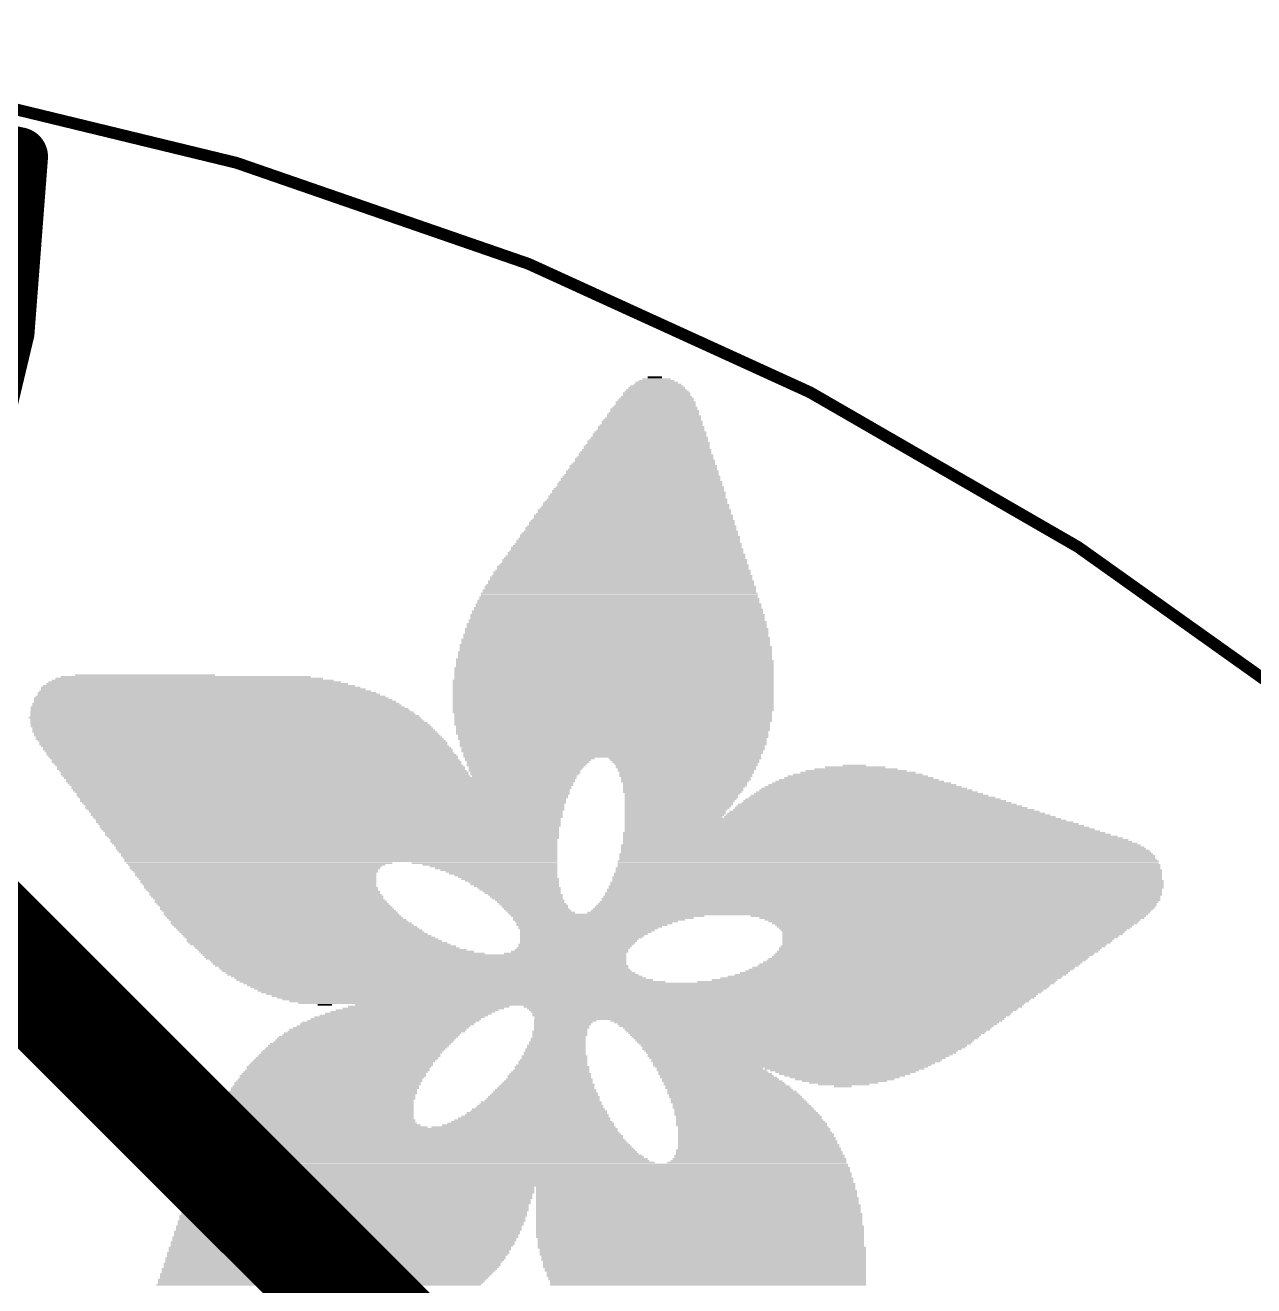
# Model space of a CAD drawing. Extents: x -7 to 7, y -7.1 to 7.
# Drawn here: x 1.515 to 4.154, y 4.288 to 6.998 of the extents above; entities that cross this region are included whole.
import ezdxf

# ---------------------------------------------------------------- set-up
doc = ezdxf.new("R2010")
doc.units = 0
for name, color, linetype in [('1', 12, 'CONTINUOUS'), ('16', 132, 'CONTINUOUS'), ('20', 53, 'CONTINUOUS'), ('21', 40, 'CONTINUOUS'), ('29', 253, 'CONTINUOUS')]:
    doc.layers.add(name, color=color, linetype=linetype)

# ---------------------------------------------------------------- blocks, each defined once
blk = doc.blocks.new('RECT')
blk.add_solid([(-0.5, -0.5), (0.5, -0.5), (-0.5, 0.5), (0.5, 0.5)])

msp = doc.modelspace()

# ---------------------------------------------------------------- linework, layer by layer
at = {"layer": '1'}
for points, const_width in [([(1.5, 6.715), (0.9066, 6.8411)], 0.127), ([(1.4712, 6.3392), (1.5, 6.715)], 0.127), ([(-1.4915, 6.604), (1.4915, 6.604)], 0.127), ([(-1.4818, 6.477), (1.4818, 6.477)], 0.127), ([(-1.472, 6.35), (1.472, 6.35)], 0.127), ([(1.384, 5.9725), (1.4712, 6.3392)], 0.127), ([(0.762, 5.715), (3.175, 3.302)], 0.254)]:
    msp.add_lwpolyline(points, dxfattribs=dict(at, const_width=const_width))
at = {"layer": '1', "const_width": 0.0635}
for points in [[(1.5317, 6.7126, 1), (1.4683, 6.7174)], [(1.4934, 6.6839, 1), (1.5066, 6.7461)], [(1.4915, 6.5723, 1), (1.4915, 6.6357)], [(1.4818, 6.4453, 1), (1.4818, 6.5088)], [(1.5021, 6.3318, 1), (1.4403, 6.3465)], [(1.472, 6.3183, 1), (1.472, 6.3818)], [(1.4396, 6.3416, 1), (1.5029, 6.3367)]]:
    msp.add_lwpolyline(points, format="xyb", dxfattribs=at)
at = {"layer": '16', "const_width": 0.127}
for points in [[(1.5, 6.715), (0.9066, 6.8411)], [(1.4712, 6.3392), (1.5, 6.715)], [(-1.4915, 6.604), (1.4915, 6.604)], [(-1.4818, 6.477), (1.4818, 6.477)], [(-1.472, 6.35), (1.472, 6.35)], [(1.384, 5.9725), (1.4712, 6.3392)]]:
    msp.add_lwpolyline(points, dxfattribs=at)
at = {"layer": '16', "const_width": 0.0635}
for points in [[(1.5317, 6.7126, 1), (1.4683, 6.7174)], [(1.4934, 6.6839, 1), (1.5066, 6.7461)], [(1.4915, 6.5723, 1), (1.4915, 6.6357)], [(1.4818, 6.4453, 1), (1.4818, 6.5088)], [(1.5021, 6.3318, 1), (1.4403, 6.3465)], [(1.472, 6.3183, 1), (1.472, 6.3818)], [(1.4396, 6.3416, 1), (1.5029, 6.3367)]]:
    msp.add_lwpolyline(points, format="xyb", dxfattribs=at)
at = {"layer": '20', "const_width": 0.0254}
msp.add_lwpolyline([(0, -6.985, 1), (0, 6.985, 1), (0, -6.985)], format="xyb", dxfattribs=at)
at = {"layer": '29', "const_width": 0.127}
for points in [[(1.5, 6.715), (0.9066, 6.8411)], [(1.4712, 6.3392), (1.5, 6.715)], [(-1.4915, 6.604), (1.4915, 6.604)], [(-1.4818, 6.477), (1.4818, 6.477)], [(-1.472, 6.35), (1.472, 6.35)], [(1.384, 5.9725), (1.4712, 6.3392)]]:
    msp.add_lwpolyline(points, dxfattribs=at)
at = {"layer": '29', "const_width": 0.0635}
for points in [[(1.5317, 6.7126, 1), (1.4683, 6.7174)], [(1.4934, 6.6839, 1), (1.5066, 6.7461)], [(1.4915, 6.5723, 1), (1.4915, 6.6357)], [(1.4818, 6.4453, 1), (1.4818, 6.5088)], [(1.5021, 6.3318, 1), (1.4403, 6.3465)], [(1.472, 6.3183, 1), (1.472, 6.3818)], [(1.4396, 6.3416, 1), (1.5029, 6.3367)]]:
    msp.add_lwpolyline(points, format="xyb", dxfattribs=at)

# ---------------------------------------------------------------- block references
at = {"layer": '21'}
for p, xscale, yscale in [((2.8708, 6.2332), 0.0762, 0.0038), ((2.8709, 6.237), 0.0609, 0.0038), ((2.8671, 6.2408), 0.0305, 0.0038), ((2.8708, 6.2065), 0.1448, 0.0038), ((2.8709, 6.2103), 0.1371, 0.0038), ((2.8709, 6.2141), 0.1295, 0.0038), ((2.8709, 6.2179), 0.1219, 0.0038), ((2.8709, 6.2217), 0.1143, 0.0038), ((2.8728, 6.2255), 0.1029, 0.0038), ((2.8709, 6.2294), 0.0915, 0.0039), ((2.8671, 6.176), 0.1829, 0.0038), ((2.8671, 6.1798), 0.1753, 0.0038), ((2.869, 6.1874), 0.1715, 0.0038), ((2.869, 6.1836), 0.1715, 0.0038), ((2.8689, 6.1913), 0.1638, 0.0039), ((2.8708, 6.1951), 0.16, 0.0038), ((2.8708, 6.1989), 0.1524, 0.0038), ((2.8708, 6.2027), 0.1448, 0.0038), ((2.8613, 6.1493), 0.2096, 0.0038), ((2.8632, 6.1532), 0.2058, 0.0039), ((2.8633, 6.1608), 0.1981, 0.0038), ((2.8652, 6.157), 0.2019, 0.0038), ((2.8652, 6.1646), 0.1943, 0.0038), ((2.8652, 6.1722), 0.1867, 0.0038), ((2.8671, 6.1684), 0.1905, 0.0038), ((2.8575, 6.1227), 0.24, 0.0038), ((2.8575, 6.1265), 0.2324, 0.0038), ((2.8594, 6.1341), 0.2286, 0.0038), ((2.8594, 6.1303), 0.2286, 0.0038), ((2.8594, 6.1379), 0.221, 0.0038), ((2.8613, 6.1455), 0.2172, 0.0038), ((2.8613, 6.1417), 0.2172, 0.0038), ((2.8518, 6.096), 0.2667, 0.0038), ((2.8518, 6.1036), 0.2591, 0.0038), ((2.8537, 6.0998), 0.2629, 0.0038), ((2.8537, 6.1074), 0.2552, 0.0038), ((2.8556, 6.1112), 0.2514, 0.0038), ((2.8556, 6.1189), 0.2438, 0.0038), ((2.8556, 6.1151), 0.2438, 0.0039), ((2.8461, 6.0693), 0.2934, 0.0038), ((2.846, 6.077), 0.2857, 0.0039), ((2.848, 6.0731), 0.2896, 0.0038), ((2.8479, 6.0808), 0.2819, 0.0038), ((2.8498, 6.0846), 0.2781, 0.0038), ((2.8498, 6.0922), 0.2705, 0.0038), ((2.8498, 6.0884), 0.2705, 0.0038), ((2.8403, 6.0427), 0.3201, 0.0038), ((2.8422, 6.0503), 0.3163, 0.0038), ((2.8422, 6.0465), 0.3163, 0.0038), ((2.8423, 6.0541), 0.3086, 0.0038), ((2.8442, 6.0579), 0.3048, 0.0038), ((2.8442, 6.0655), 0.2972, 0.0038), ((2.8461, 6.0617), 0.301, 0.0038), ((2.8366, 6.016), 0.3505, 0.0038), ((2.8366, 6.0236), 0.3429, 0.0038), ((2.8366, 6.0198), 0.3429, 0.0038), ((2.8384, 6.0274), 0.3391, 0.0038), ((2.8384, 6.0312), 0.3315, 0.0038), ((2.8403, 6.0389), 0.3277, 0.0039), ((2.8403, 6.035), 0.3277, 0.0038), ((2.8308, 5.9893), 0.3772, 0.0038), ((2.8308, 5.9969), 0.3696, 0.0038), ((2.8327, 5.9931), 0.3734, 0.0038), ((2.8328, 6.0008), 0.3657, 0.0039), ((2.8347, 6.0046), 0.3619, 0.0038), ((2.8347, 6.0122), 0.3543, 0.0038), ((2.8347, 6.0084), 0.3543, 0.0038), ((2.8251, 5.9627), 0.4038, 0.0039), ((2.8251, 5.9703), 0.3962, 0.0038), ((2.827, 5.9665), 0.4, 0.0038), ((2.827, 5.9741), 0.3924, 0.0038), ((2.8289, 5.9779), 0.3886, 0.0038), ((2.8289, 5.9855), 0.381, 0.0038), ((2.8289, 5.9817), 0.381, 0.0038), ((2.8194, 5.9322), 0.4382, 0.0038), ((2.8194, 5.936), 0.4306, 0.0038), ((2.8213, 5.9436), 0.4268, 0.0038), ((2.8213, 5.9398), 0.4268, 0.0038), ((2.8214, 5.9474), 0.4191, 0.0038), ((2.8233, 5.955), 0.4153, 0.0038), ((2.8233, 5.9512), 0.4153, 0.0038), ((2.8232, 5.9588), 0.4076, 0.0038), ((2.8137, 5.9055), 0.4648, 0.0038), ((2.8156, 5.9093), 0.461, 0.0038), ((2.8156, 5.9169), 0.4534, 0.0038), ((2.8156, 5.9131), 0.4534, 0.0038), ((2.8175, 5.9207), 0.4496, 0.0038), ((2.8175, 5.9284), 0.442, 0.0038), ((2.8175, 5.9245), 0.442, 0.0039), ((2.8079, 5.8788), 0.4915, 0.0038), ((2.8098, 5.8826), 0.4877, 0.0038), ((2.8098, 5.8903), 0.4801, 0.0038), ((2.8098, 5.8864), 0.4801, 0.0039), ((2.8118, 5.8941), 0.4762, 0.0038), ((2.8118, 5.9017), 0.4686, 0.0038), ((2.8137, 5.8979), 0.4724, 0.0038), ((2.8023, 5.8522), 0.5181, 0.0038), ((2.8041, 5.856), 0.5143, 0.0038), ((2.8041, 5.8636), 0.5067, 0.0038), ((2.806, 5.8598), 0.5105, 0.0038), ((2.806, 5.8674), 0.5029, 0.0038), ((2.806, 5.875), 0.4953, 0.0038), ((2.8079, 5.8712), 0.4991, 0.0038), ((2.7985, 5.8255), 0.5487, 0.0038), ((2.7985, 5.8331), 0.5411, 0.0038), ((2.7985, 5.8293), 0.5411, 0.0038), ((2.8004, 5.8369), 0.5373, 0.0038), ((2.8004, 5.8407), 0.5295, 0.0038), ((2.8023, 5.8483), 0.5257, 0.0039), ((2.8023, 5.8445), 0.5257, 0.0038), ((2.7947, 5.8026), 0.5715, 0.0038), ((2.7947, 5.7988), 0.5715, 0.0038), ((2.7947, 5.8102), 0.5639, 0.0039), ((2.7947, 5.8064), 0.5639, 0.0038), ((2.7966, 5.8141), 0.5601, 0.0038), ((2.7966, 5.8217), 0.5525, 0.0038), ((2.7966, 5.8179), 0.5525, 0.0038), ((2.7908, 5.776), 0.5944, 0.0038), ((2.7908, 5.7721), 0.5944, 0.0039), ((2.7909, 5.7836), 0.5867, 0.0038), ((2.7909, 5.7798), 0.5867, 0.0038), ((2.7928, 5.7912), 0.5829, 0.0038), ((2.7928, 5.7874), 0.5829, 0.0038), ((2.7928, 5.795), 0.5753, 0.0038), ((2.787, 5.7455), 0.6172, 0.0038), ((2.7889, 5.7531), 0.6134, 0.0038), ((2.7889, 5.7493), 0.6134, 0.0038), ((2.7889, 5.7607), 0.6058, 0.0038), ((2.7889, 5.7569), 0.6058, 0.0038), ((2.7889, 5.7683), 0.5982, 0.0038), ((2.7908, 5.7645), 0.602, 0.0038), ((2.7851, 5.7188), 0.6362, 0.0038), ((2.787, 5.7302), 0.6324, 0.0038), ((2.787, 5.7264), 0.6324, 0.0038), ((2.787, 5.7226), 0.6324, 0.0038), ((2.787, 5.7379), 0.6248, 0.0038), ((2.787, 5.734), 0.6248, 0.0039), ((2.7889, 5.7417), 0.621, 0.0038), ((2.7832, 5.6883), 0.6554, 0.0038), ((2.7852, 5.6998), 0.6515, 0.0038), ((2.7852, 5.6959), 0.6515, 0.0039), ((2.7852, 5.6921), 0.6515, 0.0038), ((2.7852, 5.7112), 0.6439, 0.0038), ((2.7852, 5.7074), 0.6439, 0.0038), ((2.7852, 5.7036), 0.6439, 0.0038), ((2.7871, 5.715), 0.6401, 0.0038), ((2.7813, 5.6655), 0.6668, 0.0038), ((2.7832, 5.6617), 0.6706, 0.0038), ((2.7832, 5.6769), 0.663, 0.0038), ((2.7832, 5.6731), 0.663, 0.0038), ((2.7832, 5.6693), 0.663, 0.0038), ((2.7832, 5.6845), 0.6554, 0.0038), ((2.7851, 5.6807), 0.6592, 0.0038), ((2.7794, 5.635), 0.6782, 0.0038), ((2.7813, 5.6502), 0.6744, 0.0038), ((2.7813, 5.6464), 0.6744, 0.0038), ((2.7813, 5.6426), 0.6744, 0.0038), ((2.7813, 5.6388), 0.6744, 0.0038), ((2.7832, 5.6579), 0.6706, 0.0039), ((2.7832, 5.654), 0.6706, 0.0038), ((2.7794, 5.6159), 0.6858, 0.0038), ((2.7794, 5.6121), 0.6858, 0.0038), ((2.7794, 5.6083), 0.6858, 0.0038), ((2.7813, 5.6312), 0.682, 0.0038), ((2.7813, 5.6274), 0.682, 0.0038), ((2.7813, 5.6236), 0.682, 0.0038), ((2.7813, 5.6198), 0.682, 0.0039), ((1.8841, 5.5817), 0.6477, 0.0039), ((1.8784, 5.5855), 0.6287, 0.0038), ((1.8745, 5.5893), 0.6058, 0.0038), ((1.8669, 5.5931), 0.5754, 0.0038), ((1.8593, 5.5969), 0.5372, 0.0038), ((1.7717, 5.6007), 0.3009, 0.0038), ((2.7775, 5.5893), 0.6896, 0.0038), ((2.7775, 5.5855), 0.6896, 0.0038), ((2.7775, 5.5817), 0.6896, 0.0039), ((2.7794, 5.6045), 0.6858, 0.0038), ((2.7794, 5.6007), 0.6858, 0.0038), ((2.7794, 5.5969), 0.6858, 0.0038), ((2.7794, 5.5931), 0.6858, 0.0038), ((1.9126, 5.555), 0.7506, 0.0038), ((1.905, 5.5626), 0.7278, 0.0038), ((1.9088, 5.5588), 0.7354, 0.0038), ((1.9012, 5.5664), 0.7124, 0.0038), ((1.8917, 5.574), 0.6858, 0.0038), ((1.8974, 5.5702), 0.6972, 0.0038), ((1.8879, 5.5778), 0.6705, 0.0038), ((2.7775, 5.5778), 0.6896, 0.0038), ((2.7775, 5.574), 0.6896, 0.0038), ((2.7775, 5.5702), 0.6896, 0.0038), ((2.7775, 5.5664), 0.6896, 0.0038), ((2.7775, 5.5626), 0.6896, 0.0038), ((2.7775, 5.5588), 0.6896, 0.0038), ((2.7775, 5.555), 0.6896, 0.0038), ((1.9279, 5.5321), 0.8039, 0.0038), ((1.9317, 5.5283), 0.8115, 0.0038), ((1.9241, 5.5397), 0.7887, 0.0038), ((1.926, 5.5359), 0.7925, 0.0038), ((1.9145, 5.5512), 0.762, 0.0038), ((1.9183, 5.5474), 0.7696, 0.0038), ((1.9222, 5.5436), 0.7773, 0.0039), ((2.7775, 5.5512), 0.6896, 0.0038), ((2.7775, 5.5474), 0.6896, 0.0038), ((2.7775, 5.5436), 0.6896, 0.0039), ((2.7775, 5.5397), 0.6896, 0.0038), ((2.7775, 5.5359), 0.6896, 0.0038), ((2.7775, 5.5321), 0.6896, 0.0038), ((2.7775, 5.5283), 0.6896, 0.0038), ((1.9431, 5.5093), 0.842, 0.0038), ((1.9336, 5.5245), 0.8153, 0.0038), ((1.9374, 5.5207), 0.823, 0.0038), ((1.9393, 5.5169), 0.8268, 0.0038), ((1.9431, 5.5131), 0.8344, 0.0038), ((1.9469, 5.5055), 0.842, 0.0039), ((1.9488, 5.5016), 0.8458, 0.0038), ((2.7775, 5.5245), 0.6896, 0.0038), ((2.7756, 5.5207), 0.6858, 0.0038), ((2.7775, 5.5169), 0.682, 0.0038), ((2.7775, 5.5131), 0.682, 0.0038), ((2.7775, 5.5093), 0.682, 0.0038), ((2.7775, 5.5055), 0.682, 0.0039), ((2.7775, 5.5016), 0.682, 0.0038), ((1.9526, 5.4978), 0.8534, 0.0038), ((1.9546, 5.494), 0.8573, 0.0038), ((1.9565, 5.4902), 0.8611, 0.0038), ((1.9603, 5.4864), 0.8611, 0.0038), ((1.9622, 5.4826), 0.8649, 0.0038), ((1.9641, 5.4788), 0.8687, 0.0038), ((1.9679, 5.475), 0.8687, 0.0038), ((2.7756, 5.4978), 0.6782, 0.0038), ((2.7756, 5.494), 0.6782, 0.0038), ((2.7775, 5.4902), 0.6744, 0.0038), ((2.7775, 5.4864), 0.6744, 0.0038), ((2.7775, 5.4826), 0.6744, 0.0038), ((2.7756, 5.4788), 0.6706, 0.0038), ((2.7756, 5.475), 0.6706, 0.0038), ((1.9698, 5.4712), 0.8725, 0.0038), ((1.9736, 5.4674), 0.8725, 0.0039), ((1.9755, 5.4635), 0.8763, 0.0038), ((1.9793, 5.4597), 0.8763, 0.0038), ((1.9832, 5.4559), 0.8763, 0.0038), ((1.9832, 5.4521), 0.8763, 0.0038), ((1.9869, 5.4483), 0.8763, 0.0038), ((1.9908, 5.4445), 0.8763, 0.0038), ((2.7775, 5.4712), 0.6668, 0.0038), ((2.7775, 5.4674), 0.6668, 0.0039), ((2.7756, 5.4635), 0.663, 0.0038), ((2.7755, 5.4483), 0.6553, 0.0038), ((2.7775, 5.4597), 0.6592, 0.0038), ((2.7775, 5.4559), 0.6592, 0.0038), ((2.7775, 5.4521), 0.6592, 0.0038), ((2.7774, 5.4445), 0.6515, 0.0038), ((1.9927, 5.4407), 0.8801, 0.0038), ((1.9946, 5.4369), 0.8763, 0.0038), ((1.9984, 5.4331), 0.8763, 0.0038), ((2.0003, 5.4293), 0.8801, 0.0039), ((2.004, 5.4254), 0.8801, 0.0038), ((2.0059, 5.4216), 0.8763, 0.0038), ((2.0097, 5.4178), 0.8763, 0.0038), ((2.7774, 5.4407), 0.6515, 0.0038), ((2.7755, 5.4369), 0.6477, 0.0038), ((2.7774, 5.4331), 0.6439, 0.0038), ((2.7755, 5.4293), 0.6401, 0.0039), ((2.7755, 5.4254), 0.6401, 0.0038), ((2.5985, 5.4216), 0.2781, 0.0038), ((2.5947, 5.4178), 0.2705, 0.0038), ((2.9318, 5.4216), 0.3276, 0.0038), ((2.9318, 5.4178), 0.32, 0.0038), ((2.0116, 5.414), 0.8801, 0.0038), ((2.0135, 5.4102), 0.8763, 0.0038), ((2.0173, 5.4064), 0.8763, 0.0038), ((2.0213, 5.4026), 0.8763, 0.0038), ((2.0213, 5.3988), 0.8763, 0.0038), ((2.0251, 5.395), 0.8763, 0.0038), ((2.0289, 5.3912), 0.8763, 0.0039), ((2.5947, 5.414), 0.2629, 0.0038), ((2.5927, 5.4102), 0.259, 0.0038), ((2.5908, 5.4064), 0.2552, 0.0038), ((2.5908, 5.4026), 0.2476, 0.0038), ((2.5889, 5.3988), 0.2438, 0.0038), ((2.587, 5.395), 0.24, 0.0038), ((2.5889, 5.3912), 0.2362, 0.0039), ((2.9337, 5.414), 0.3162, 0.0038), ((2.9337, 5.4102), 0.3086, 0.0038), ((2.9356, 5.4064), 0.3048, 0.0038), ((2.9337, 5.4026), 0.301, 0.0038), ((2.9356, 5.3988), 0.2972, 0.0038), ((2.9337, 5.395), 0.2934, 0.0038), ((2.9356, 5.3912), 0.2896, 0.0039), ((3.3033, 5.3912), 0.2477, 0.0039), ((3.2995, 5.395), 0.2171, 0.0038), ((3.2995, 5.3988), 0.1791, 0.0038), ((3.2976, 5.4026), 0.1295, 0.0038), ((3.2957, 5.4064), 0.0495, 0.0038), ((2.0289, 5.3873), 0.8763, 0.0038), ((2.0327, 5.3835), 0.8763, 0.0038), ((2.1488, 5.3797), 1.1011, 0.0038), ((2.1488, 5.3759), 1.0935, 0.0038), ((2.1488, 5.3721), 1.0935, 0.0038), ((2.1488, 5.3683), 1.0859, 0.0038), ((2.1507, 5.3645), 1.0821, 0.0038), ((2.587, 5.3873), 0.2324, 0.0038), ((2.587, 5.3835), 0.2248, 0.0038), ((2.9337, 5.3873), 0.2858, 0.0038), ((2.9337, 5.3835), 0.2858, 0.0038), ((2.9337, 5.3797), 0.2782, 0.0038), ((2.9337, 5.3759), 0.2782, 0.0038), ((2.9318, 5.3721), 0.2744, 0.0038), ((2.9318, 5.3683), 0.2667, 0.0038), ((2.9318, 5.3645), 0.2667, 0.0038), ((3.3128, 5.3645), 0.4038, 0.0038), ((3.3109, 5.3683), 0.3848, 0.0038), ((3.3071, 5.3721), 0.362, 0.0038), ((3.3052, 5.3759), 0.3429, 0.0038), ((3.3052, 5.3797), 0.32, 0.0038), ((3.3033, 5.3835), 0.301, 0.0038), ((3.3033, 5.3873), 0.2781, 0.0038), ((2.1507, 5.3607), 1.0745, 0.0038), ((2.1507, 5.3569), 1.0745, 0.0038), ((2.1507, 5.3531), 1.0668, 0.0039), ((2.1526, 5.3492), 1.0629, 0.0038), ((2.1545, 5.3454), 1.0591, 0.0038), ((2.1526, 5.3416), 1.0553, 0.0038), ((2.1545, 5.3378), 1.0515, 0.0038), ((2.9299, 5.3607), 0.2629, 0.0038), ((2.928, 5.3569), 0.2591, 0.0038), ((2.928, 5.3531), 0.2591, 0.0039), ((2.9261, 5.3492), 0.2553, 0.0038), ((2.9261, 5.3454), 0.2476, 0.0038), ((2.9242, 5.3416), 0.2438, 0.0038), ((2.9242, 5.3378), 0.2438, 0.0038), ((3.3338, 5.3378), 0.5295, 0.0038), ((3.3281, 5.3416), 0.5105, 0.0038), ((3.3262, 5.3454), 0.4915, 0.0038), ((3.3223, 5.3492), 0.4762, 0.0038), ((3.3204, 5.3531), 0.4572, 0.0039), ((3.3166, 5.3569), 0.442, 0.0038), ((3.3147, 5.3607), 0.423, 0.0038), ((2.1545, 5.334), 1.0439, 0.0038), ((2.1545, 5.3302), 1.0439, 0.0038), ((2.1564, 5.3264), 1.0401, 0.0038), ((2.1564, 5.3226), 1.0325, 0.0038), ((2.1583, 5.3188), 1.0287, 0.0038), ((2.1583, 5.315), 1.0287, 0.0039), ((2.1603, 5.3111), 1.0249, 0.0038), ((2.9146, 5.315), 0.2247, 0.0039), ((2.9127, 5.3111), 0.2209, 0.0038), ((2.9223, 5.334), 0.24, 0.0038), ((2.9204, 5.3302), 0.2362, 0.0038), ((2.9185, 5.3264), 0.2324, 0.0038), ((2.9185, 5.3226), 0.2324, 0.0038), ((2.9166, 5.3188), 0.2286, 0.0038), ((3.3586, 5.3111), 0.6477, 0.0038), ((3.3528, 5.315), 0.6286, 0.0039), ((3.349, 5.3188), 0.6134, 0.0038), ((3.3452, 5.3226), 0.5982, 0.0038), ((3.3433, 5.3264), 0.5791, 0.0038), ((3.3395, 5.3302), 0.5639, 0.0038), ((3.3357, 5.334), 0.5487, 0.0038), ((2.1603, 5.3073), 1.0173, 0.0038), ((2.1622, 5.3035), 1.0135, 0.0038), ((2.1622, 5.2997), 1.0135, 0.0038), ((2.1641, 5.2959), 1.0096, 0.0038), ((2.1641, 5.2921), 1.002, 0.0038), ((2.166, 5.2883), 0.9982, 0.0038), ((2.166, 5.2845), 0.9982, 0.0038), ((2.9108, 5.3073), 0.2171, 0.0038), ((2.9108, 5.3035), 0.2171, 0.0038), ((2.9089, 5.2997), 0.2133, 0.0038), ((2.9071, 5.2959), 0.2095, 0.0038), ((3.2709, 5.2921), 0.9372, 0.0038), ((3.2766, 5.2883), 0.9486, 0.0038), ((3.2843, 5.2845), 0.9639, 0.0038), ((3.3719, 5.2959), 0.7125, 0.0038), ((3.3681, 5.2997), 0.6973, 0.0038), ((3.3642, 5.3035), 0.682, 0.0038), ((3.3604, 5.3073), 0.6668, 0.0038), ((2.1679, 5.2807), 0.9944, 0.0038), ((2.1698, 5.2769), 0.9906, 0.0039), ((2.1679, 5.273), 0.9868, 0.0038), ((2.1698, 5.2692), 0.983, 0.0038), ((2.1717, 5.2654), 0.9792, 0.0038), ((2.1736, 5.2616), 0.9754, 0.0038), ((2.1736, 5.2578), 0.9754, 0.0038), ((3.3166, 5.2616), 1.0364, 0.0038), ((3.3223, 5.2578), 1.0478, 0.0038), ((3.3014, 5.273), 0.9982, 0.0038), ((3.3071, 5.2692), 1.0096, 0.0038), ((3.3128, 5.2654), 1.021, 0.0038), ((3.29, 5.2807), 0.9753, 0.0038), ((3.2957, 5.2769), 0.9867, 0.0039), ((2.1755, 5.254), 0.9716, 0.0038), ((2.1774, 5.2502), 0.9678, 0.0038), ((2.1774, 5.2464), 0.9601, 0.0038), ((2.1774, 5.2426), 0.9601, 0.0038), ((2.1793, 5.2388), 0.9563, 0.0039), ((2.1812, 5.2349), 0.9525, 0.0038), ((2.1831, 5.2311), 0.9487, 0.0038), ((3.3528, 5.2349), 1.1164, 0.0038), ((3.3566, 5.2311), 1.124, 0.0038), ((3.3299, 5.254), 1.063, 0.0038), ((3.3357, 5.2502), 1.0745, 0.0038), ((3.3414, 5.2464), 1.0859, 0.0038), ((3.3452, 5.2426), 1.0935, 0.0038), ((3.3509, 5.2388), 1.1049, 0.0039), ((2.1831, 5.2273), 0.9487, 0.0038), ((2.185, 5.2235), 0.9449, 0.0038), ((2.1869, 5.2197), 0.9411, 0.0038), ((2.1888, 5.2159), 0.9373, 0.0038), ((2.1888, 5.2121), 0.9373, 0.0038), ((2.1907, 5.2083), 0.9335, 0.0038), ((2.1926, 5.2045), 0.9297, 0.0038), ((2.1926, 5.2007), 0.9297, 0.0039), ((3.3681, 5.2007), 1.1621, 0.0039), ((3.3642, 5.2159), 1.1468, 0.0038), ((3.3661, 5.2121), 1.1506, 0.0038), ((3.3661, 5.2083), 1.1506, 0.0038), ((3.3681, 5.2045), 1.1545, 0.0038), ((3.3585, 5.2273), 1.1278, 0.0038), ((3.3623, 5.2235), 1.1354, 0.0038), ((3.3642, 5.2197), 1.1392, 0.0038), ((2.0173, 5.1968), 0.5715, 0.0038), ((2.0117, 5.193), 0.5524, 0.0038), ((2.0098, 5.1892), 0.541, 0.0038), ((2.0079, 5.1854), 0.5372, 0.0038), ((2.0079, 5.1816), 0.5296, 0.0038), ((2.0098, 5.1778), 0.5258, 0.0038), ((2.0098, 5.174), 0.5182, 0.0038), ((2.5013, 5.1968), 0.3124, 0.0038), ((2.5127, 5.193), 0.2896, 0.0038), ((2.5204, 5.1892), 0.2743, 0.0038), ((2.5261, 5.1854), 0.2629, 0.0038), ((2.5318, 5.1816), 0.2515, 0.0038), ((2.5375, 5.1778), 0.2401, 0.0038), ((2.5413, 5.174), 0.2324, 0.0038), ((3.3681, 5.174), 1.1773, 0.0038), ((3.3681, 5.1854), 1.1697, 0.0038), ((3.37, 5.1816), 1.1735, 0.0038), ((3.37, 5.1778), 1.1735, 0.0038), ((3.3681, 5.1968), 1.1621, 0.0038), ((3.37, 5.193), 1.1659, 0.0038), ((3.37, 5.1892), 1.1659, 0.0038), ((2.0098, 5.1702), 0.5182, 0.0038), ((2.0117, 5.1664), 0.5144, 0.0038), ((2.0136, 5.1626), 0.5106, 0.0039), ((2.0155, 5.1587), 0.5068, 0.0038), ((2.0155, 5.1549), 0.5068, 0.0038), ((2.0174, 5.1511), 0.503, 0.0038), ((2.0193, 5.1473), 0.4992, 0.0038), ((2.547, 5.1702), 0.221, 0.0038), ((2.5508, 5.1664), 0.2134, 0.0038), ((2.5565, 5.1626), 0.2096, 0.0039), ((2.5604, 5.1587), 0.2019, 0.0038), ((2.5642, 5.1549), 0.1943, 0.0038), ((2.5661, 5.1511), 0.1905, 0.0038), ((2.5699, 5.1473), 0.1829, 0.0038), ((3.3643, 5.1473), 1.1925, 0.0038), ((3.3662, 5.1549), 1.1887, 0.0038), ((3.3662, 5.1511), 1.1887, 0.0038), ((3.3662, 5.1664), 1.1811, 0.0038), ((3.3662, 5.1626), 1.1811, 0.0039), ((3.3681, 5.1587), 1.1849, 0.0038), ((3.3681, 5.1702), 1.1773, 0.0038), ((2.0212, 5.1435), 0.503, 0.0038), ((2.0232, 5.1397), 0.4991, 0.0038), ((2.027, 5.1359), 0.4991, 0.0038), ((2.0289, 5.1321), 0.4953, 0.0038), ((2.0308, 5.1283), 0.4991, 0.0038), ((2.0346, 5.1245), 0.4991, 0.0039), ((2.0365, 5.1206), 0.4953, 0.0038), ((2.5756, 5.1435), 0.1791, 0.0038), ((2.5775, 5.1397), 0.1753, 0.0038), ((2.5813, 5.1359), 0.1676, 0.0038), ((2.5832, 5.1321), 0.1638, 0.0038), ((2.5889, 5.1283), 0.16, 0.0038), ((2.5908, 5.1245), 0.1562, 0.0039), ((2.5927, 5.1206), 0.1524, 0.0038), ((3.3528, 5.1206), 1.2002, 0.0038), ((3.3547, 5.1245), 1.1964, 0.0039), ((3.3585, 5.1321), 1.1964, 0.0038), ((3.3585, 5.1283), 1.1964, 0.0038), ((3.3605, 5.1397), 1.1925, 0.0038), ((3.3605, 5.1359), 1.1925, 0.0038), ((3.3643, 5.1435), 1.1925, 0.0038), ((2.0402, 5.1168), 0.4953, 0.0038), ((2.0421, 5.113), 0.4991, 0.0038), ((2.0459, 5.1092), 0.4991, 0.0038), ((2.0497, 5.1054), 0.4991, 0.0038), ((2.0535, 5.1016), 0.4991, 0.0038), ((2.0555, 5.0978), 0.503, 0.0038), ((2.0593, 5.094), 0.503, 0.0038), ((2.5984, 5.1168), 0.1486, 0.0038), ((2.6003, 5.113), 0.1448, 0.0038), ((2.6041, 5.1092), 0.1448, 0.0038), ((2.608, 5.1054), 0.1447, 0.0038), ((2.6099, 5.1016), 0.1409, 0.0038), ((2.6137, 5.0978), 0.1409, 0.0038), ((2.6175, 5.094), 0.141, 0.0038), ((3.3319, 5.094), 1.2039, 0.0038), ((3.3357, 5.0978), 1.2039, 0.0038), ((3.3395, 5.1016), 1.2039, 0.0038), ((3.3433, 5.1054), 1.204, 0.0038), ((3.3452, 5.1092), 1.2002, 0.0038), ((3.349, 5.113), 1.2002, 0.0038), ((3.3528, 5.1168), 1.2002, 0.0038), ((2.0632, 5.0902), 0.5029, 0.0038), ((2.0651, 5.0864), 0.5067, 0.0039), ((2.0689, 5.0825), 0.5067, 0.0038), ((2.0726, 5.0787), 0.5067, 0.0038), ((2.0783, 5.0749), 0.5105, 0.0038), ((2.0821, 5.0711), 0.5105, 0.0038), ((2.086, 5.0673), 0.5182, 0.0038), ((2.6232, 5.0902), 0.1448, 0.0038), ((3.2404, 5.0864), 1.3716, 0.0039), ((2.7661, 5.0825), 0.4153, 0.0038), ((2.7565, 5.0787), 0.3886, 0.0038), ((2.747, 5.0749), 0.3696, 0.0038), ((2.7413, 5.0711), 0.3506, 0.0038), ((2.7374, 5.0673), 0.3353, 0.0038), ((3.3261, 5.0902), 1.2078, 0.0038), ((3.4976, 5.0825), 0.8496, 0.0038), ((3.5052, 5.0787), 0.8268, 0.0038), ((3.5071, 5.0749), 0.8078, 0.0038), ((3.5091, 5.0711), 0.7963, 0.0038), ((3.5109, 5.0673), 0.7848, 0.0038), ((2.0898, 5.0635), 0.5182, 0.0038), ((2.0955, 5.0597), 0.522, 0.0038), ((2.0993, 5.0559), 0.522, 0.0038), ((2.105, 5.0521), 0.5258, 0.0038), ((2.1088, 5.0483), 0.5258, 0.0039), ((2.1145, 5.0444), 0.5295, 0.0038), ((2.1203, 5.0406), 0.5334, 0.0038), ((2.7318, 5.0635), 0.3239, 0.0038), ((2.728, 5.0597), 0.3086, 0.0038), ((2.7242, 5.0559), 0.3009, 0.0038), ((2.7223, 5.0521), 0.2895, 0.0038), ((2.7185, 5.0483), 0.2819, 0.0039), ((2.7147, 5.0444), 0.2743, 0.0038), ((2.7109, 5.0406), 0.2667, 0.0038), ((3.5109, 5.0635), 0.7696, 0.0038), ((3.5109, 5.0597), 0.762, 0.0038), ((3.5109, 5.0559), 0.7544, 0.0038), ((3.509, 5.0521), 0.743, 0.0038), ((3.509, 5.0483), 0.7354, 0.0039), ((3.5071, 5.0444), 0.7316, 0.0038), ((3.5032, 5.0406), 0.7239, 0.0038), ((2.126, 5.0368), 0.5372, 0.0038), ((2.1317, 5.033), 0.541, 0.0038), ((2.1355, 5.0292), 0.5486, 0.0038), ((2.1431, 5.0254), 0.5563, 0.0038), ((2.1488, 5.0216), 0.5601, 0.0038), ((2.1583, 5.0178), 0.5639, 0.0038), ((2.1641, 5.014), 0.5677, 0.0038), ((2.6918, 5.014), 0.2439, 0.0038), ((2.6975, 5.0216), 0.2476, 0.0038), ((2.6956, 5.0178), 0.2438, 0.0038), ((2.7051, 5.033), 0.2552, 0.0038), ((2.7032, 5.0292), 0.2514, 0.0038), ((2.7013, 5.0254), 0.2476, 0.0038), ((2.709, 5.0368), 0.2629, 0.0038), ((3.4804, 5.014), 0.6934, 0.0038), ((3.4862, 5.0178), 0.6973, 0.0038), ((3.5013, 5.0368), 0.7201, 0.0038), ((3.4976, 5.033), 0.7125, 0.0038), ((3.4957, 5.0292), 0.7087, 0.0038), ((3.4938, 5.0254), 0.7049, 0.0038), ((3.49, 5.0216), 0.6973, 0.0038), ((2.1736, 5.0102), 0.5792, 0.0039), ((2.1831, 5.0063), 0.5905, 0.0038), ((2.1965, 5.0025), 0.6096, 0.0038), ((2.3508, 4.9987), 0.9106, 0.0038), ((2.3527, 4.9949), 0.9068, 0.0038), ((2.3546, 4.9911), 0.903, 0.0038), ((2.3584, 4.9873), 0.8954, 0.0038), ((2.6747, 5.0025), 0.2629, 0.0038), ((2.6842, 5.0063), 0.2515, 0.0038), ((2.688, 5.0102), 0.2439, 0.0039), ((3.45, 4.9873), 0.6858, 0.0038), ((3.4538, 4.9911), 0.6858, 0.0038), ((3.4595, 4.9949), 0.682, 0.0038), ((3.4652, 4.9987), 0.6858, 0.0038), ((3.469, 5.0025), 0.6858, 0.0038), ((3.4747, 5.0063), 0.6896, 0.0038), ((3.4785, 5.0102), 0.6896, 0.0039), ((2.3603, 4.9835), 0.8916, 0.0038), ((2.3622, 4.9797), 0.8878, 0.0038), ((2.366, 4.9759), 0.8878, 0.0038), ((2.3699, 4.9721), 0.8801, 0.0039), ((2.3737, 4.9682), 0.8801, 0.0038), ((2.3775, 4.9644), 0.8801, 0.0038), ((2.3851, 4.9606), 0.8801, 0.0038), ((2.3908, 4.9568), 0.8839, 0.0038), ((3.3947, 4.9568), 0.7124, 0.0038), ((3.4024, 4.9606), 0.7049, 0.0038), ((3.41, 4.9644), 0.6973, 0.0038), ((3.4176, 4.9682), 0.6972, 0.0038), ((3.4233, 4.9721), 0.6934, 0.0039), ((3.4328, 4.9759), 0.6896, 0.0038), ((3.4366, 4.9797), 0.6896, 0.0038), ((3.4423, 4.9835), 0.6858, 0.0038), ((2.3984, 4.953), 0.884, 0.0038), ((2.4061, 4.9492), 0.8839, 0.0038), ((2.4156, 4.9454), 0.8953, 0.0038), ((2.4327, 4.9416), 0.9144, 0.0038), ((2.8537, 4.9378), 1.7412, 0.0038), ((2.8537, 4.934), 1.726, 0.0039), ((2.8556, 4.9301), 1.7145, 0.0038), ((3.3433, 4.9416), 0.7696, 0.0038), ((3.3604, 4.9454), 0.743, 0.0038), ((3.3738, 4.9492), 0.7315, 0.0038), ((3.3833, 4.953), 0.7201, 0.0038), ((2.8575, 4.9263), 1.703, 0.0038), ((2.8575, 4.9225), 1.6878, 0.0038), ((2.8594, 4.9187), 1.6764, 0.0038), ((2.8613, 4.9149), 1.6574, 0.0038), ((2.8652, 4.9111), 1.6421, 0.0038), ((2.869, 4.9073), 1.6269, 0.0038), ((2.8708, 4.9035), 1.6078, 0.0038), ((2.8765, 4.8997), 1.5887, 0.0038), ((2.8822, 4.8959), 1.5621, 0.0039), ((2.1583, 4.892), 0.0305, 0.0038), ((2.347, 4.8768), 0.3543, 0.0038), ((2.3565, 4.8806), 0.3505, 0.0038), ((2.3699, 4.8844), 0.3467, 0.0038), ((2.3813, 4.8882), 0.3467, 0.0038), ((2.9413, 4.892), 1.4364, 0.0038), ((3.1204, 4.8882), 1.0706, 0.0038), ((3.1204, 4.8844), 1.0554, 0.0038), ((3.1204, 4.8806), 1.0478, 0.0038), ((3.1185, 4.8768), 1.0363, 0.0038), ((2.2917, 4.8501), 0.3734, 0.0038), ((2.2955, 4.8539), 0.3734, 0.0038), ((2.3051, 4.8578), 0.3695, 0.0039), ((2.3108, 4.8616), 0.3657, 0.0038), ((2.3184, 4.8654), 0.3658, 0.0038), ((2.3279, 4.8692), 0.362, 0.0038), ((2.3375, 4.873), 0.3581, 0.0038), ((3.1185, 4.873), 1.0287, 0.0038), ((3.1166, 4.8692), 1.0249, 0.0038), ((3.1147, 4.8654), 1.0135, 0.0038), ((3.1128, 4.8616), 1.0097, 0.0038), ((2.6746, 4.8578), 0.1334, 0.0039), ((2.6708, 4.8539), 0.1258, 0.0038), ((2.6689, 4.8501), 0.122, 0.0038), ((3.1928, 4.8578), 0.842, 0.0039), ((3.1928, 4.8539), 0.8268, 0.0038), ((3.1947, 4.8501), 0.8154, 0.0038), ((2.2517, 4.8235), 0.3848, 0.0038), ((2.2574, 4.8273), 0.381, 0.0038), ((2.2612, 4.8311), 0.381, 0.0038), ((2.2689, 4.8349), 0.381, 0.0038), ((2.2727, 4.8387), 0.381, 0.0038), ((2.2784, 4.8425), 0.3772, 0.0038), ((2.2841, 4.8463), 0.3734, 0.0038), ((2.6631, 4.8349), 0.1181, 0.0038), ((2.6631, 4.8311), 0.1181, 0.0038), ((2.6631, 4.8273), 0.1181, 0.0038), ((2.6613, 4.8235), 0.1143, 0.0038), ((2.667, 4.8463), 0.1182, 0.0038), ((2.667, 4.8425), 0.1182, 0.0038), ((2.665, 4.8387), 0.1143, 0.0038), ((3.1928, 4.8463), 0.8039, 0.0038), ((3.1947, 4.8425), 0.7925, 0.0038), ((3.1947, 4.8387), 0.7848, 0.0038), ((3.1928, 4.8349), 0.7734, 0.0038), ((3.1928, 4.8311), 0.7658, 0.0038), ((3.1909, 4.8273), 0.7544, 0.0038), ((3.1909, 4.8235), 0.7468, 0.0038), ((2.2231, 4.7968), 0.3886, 0.0038), ((2.2269, 4.8006), 0.3887, 0.0038), ((2.2308, 4.8044), 0.3887, 0.0038), ((2.2346, 4.8082), 0.3886, 0.0038), ((2.2403, 4.812), 0.3848, 0.0038), ((2.2441, 4.8158), 0.3848, 0.0038), ((2.2479, 4.8197), 0.3848, 0.0039), ((2.6537, 4.7968), 0.1295, 0.0038), ((2.6556, 4.8044), 0.1257, 0.0038), ((2.6556, 4.8006), 0.1257, 0.0038), ((2.6575, 4.812), 0.1219, 0.0038), ((2.6575, 4.8082), 0.1219, 0.0038), ((2.6594, 4.8197), 0.1181, 0.0039), ((2.6594, 4.8158), 0.1181, 0.0038), ((3.1909, 4.8197), 0.7391, 0.0039), ((3.189, 4.8158), 0.7277, 0.0038), ((3.189, 4.812), 0.7201, 0.0038), ((3.189, 4.8082), 0.7125, 0.0038), ((3.1871, 4.8044), 0.7011, 0.0038), ((3.1871, 4.8006), 0.6934, 0.0038), ((3.1833, 4.7968), 0.6858, 0.0038), ((2.1984, 4.7701), 0.3924, 0.0038), ((2.2022, 4.7739), 0.3924, 0.0038), ((2.206, 4.7777), 0.3924, 0.0038), ((2.2098, 4.7816), 0.3924, 0.0039), ((2.2117, 4.7854), 0.3886, 0.0038), ((2.2155, 4.7892), 0.3886, 0.0038), ((2.2193, 4.793), 0.3886, 0.0038), ((2.648, 4.7701), 0.1485, 0.0038), ((2.6499, 4.7739), 0.1447, 0.0038), ((2.6518, 4.7816), 0.1409, 0.0039), ((2.6518, 4.7777), 0.1409, 0.0038), ((2.6518, 4.7892), 0.1333, 0.0038), ((2.6518, 4.7854), 0.1333, 0.0038), ((2.6537, 4.793), 0.1295, 0.0038), ((3.1814, 4.793), 0.6743, 0.0038), ((3.1814, 4.7892), 0.6667, 0.0038), ((3.1795, 4.7854), 0.6553, 0.0038), ((3.1757, 4.7816), 0.6477, 0.0039), ((3.1738, 4.7777), 0.6363, 0.0038), ((3.1718, 4.7739), 0.6248, 0.0038), ((3.1699, 4.7701), 0.621, 0.0038), ((2.1774, 4.7435), 0.3962, 0.0039), ((2.1812, 4.7473), 0.3962, 0.0038), ((2.185, 4.7511), 0.3963, 0.0038), ((2.1888, 4.7587), 0.3963, 0.0038), ((2.1869, 4.7549), 0.3925, 0.0038), ((2.1926, 4.7625), 0.3963, 0.0038), ((2.1946, 4.7663), 0.3925, 0.0038), ((2.6423, 4.7435), 0.1753, 0.0039), ((2.6423, 4.7473), 0.1677, 0.0038), ((2.6442, 4.7511), 0.1639, 0.0038), ((2.6461, 4.7587), 0.1601, 0.0038), ((2.6461, 4.7549), 0.1601, 0.0038), ((2.646, 4.7625), 0.1524, 0.0038), ((2.648, 4.7663), 0.1485, 0.0038), ((3.1661, 4.7663), 0.6058, 0.0038), ((3.1623, 4.7625), 0.5982, 0.0038), ((3.1604, 4.7587), 0.5868, 0.0038), ((2.9851, 4.7549), 0.2286, 0.0038), ((2.9889, 4.7511), 0.2363, 0.0038), ((2.9928, 4.7473), 0.2363, 0.0038), ((2.9966, 4.7435), 0.2439, 0.0039), ((3.2747, 4.7549), 0.3429, 0.0038), ((3.2747, 4.7511), 0.32, 0.0038), ((3.2766, 4.7473), 0.301, 0.0038), ((3.2747, 4.7435), 0.282, 0.0039), ((2.1583, 4.713), 0.4039, 0.0038), ((2.1603, 4.7168), 0.4001, 0.0038), ((2.1641, 4.7244), 0.4, 0.0038), ((2.1641, 4.7206), 0.4, 0.0038), ((2.1679, 4.7282), 0.4, 0.0038), ((2.1698, 4.732), 0.3962, 0.0038), ((2.1755, 4.7396), 0.4, 0.0038), ((2.1736, 4.7358), 0.3962, 0.0038), ((2.6327, 4.713), 0.2096, 0.0038), ((2.6346, 4.7168), 0.2058, 0.0038), ((2.6366, 4.7206), 0.2019, 0.0038), ((2.6366, 4.7244), 0.1943, 0.0038), ((2.6385, 4.7282), 0.1905, 0.0038), ((2.6404, 4.732), 0.1867, 0.0038), ((2.6404, 4.7396), 0.1791, 0.0038), ((2.6404, 4.7358), 0.1791, 0.0038), ((3.0004, 4.7396), 0.2438, 0.0038), ((3.0042, 4.7358), 0.2514, 0.0038), ((3.008, 4.732), 0.2514, 0.0038), ((3.0118, 4.7282), 0.259, 0.0038), ((3.0156, 4.7244), 0.2591, 0.0038), ((3.0175, 4.7206), 0.2629, 0.0038), ((3.0232, 4.7168), 0.2667, 0.0038), ((3.0252, 4.713), 0.2705, 0.0038), ((3.2747, 4.7396), 0.259, 0.0038), ((3.2747, 4.7358), 0.2362, 0.0038), ((3.2747, 4.732), 0.2134, 0.0038), ((3.2747, 4.7282), 0.1828, 0.0038), ((3.2728, 4.7244), 0.1486, 0.0038), ((3.2728, 4.7206), 0.1105, 0.0038), ((3.2709, 4.7168), 0.0381, 0.0038), ((2.145, 4.6863), 0.4077, 0.0038), ((2.1488, 4.6939), 0.4077, 0.0038), ((2.1488, 4.6901), 0.4077, 0.0038), ((2.1526, 4.7015), 0.4077, 0.0038), ((2.1507, 4.6977), 0.4039, 0.0038), ((2.1545, 4.7054), 0.4039, 0.0039), ((2.1564, 4.7092), 0.4001, 0.0038), ((2.6251, 4.6863), 0.2476, 0.0038), ((2.627, 4.6901), 0.2438, 0.0038), ((2.6289, 4.6939), 0.24, 0.0038), ((2.6289, 4.6977), 0.2324, 0.0038), ((2.6308, 4.7015), 0.2286, 0.0038), ((2.6308, 4.7054), 0.221, 0.0039), ((2.6327, 4.7092), 0.2172, 0.0038), ((3.029, 4.7092), 0.2705, 0.0038), ((3.0328, 4.7054), 0.2781, 0.0039), ((3.0347, 4.7015), 0.2819, 0.0038), ((3.0385, 4.6977), 0.2819, 0.0038), ((3.0404, 4.6939), 0.2858, 0.0038), ((3.0442, 4.6901), 0.2858, 0.0038), ((3.0461, 4.6863), 0.2896, 0.0038), ((2.1375, 4.6596), 0.4229, 0.0038), ((2.1394, 4.6673), 0.4191, 0.0039), ((2.1394, 4.6634), 0.4191, 0.0038), ((2.1413, 4.6749), 0.4153, 0.0038), ((2.1413, 4.6711), 0.4153, 0.0038), ((2.1431, 4.6825), 0.4115, 0.0038), ((2.1431, 4.6787), 0.4115, 0.0038), ((2.6137, 4.6596), 0.301, 0.0038), ((2.6175, 4.6634), 0.2934, 0.0038), ((2.6175, 4.6673), 0.2857, 0.0039), ((2.6194, 4.6711), 0.2743, 0.0038), ((2.6213, 4.6749), 0.2705, 0.0038), ((2.6213, 4.6787), 0.2629, 0.0038), ((2.6232, 4.6825), 0.2591, 0.0038), ((3.048, 4.6825), 0.2934, 0.0038), ((3.0518, 4.6787), 0.2934, 0.0038), ((3.0537, 4.6749), 0.2972, 0.0038), ((3.0556, 4.6711), 0.301, 0.0038), ((3.0594, 4.6673), 0.301, 0.0039), ((3.0613, 4.6634), 0.3048, 0.0038), ((3.0632, 4.6596), 0.3086, 0.0038), ((2.1355, 4.6368), 0.442, 0.0038), ((2.1393, 4.633), 0.4496, 0.0038), ((2.1355, 4.6444), 0.4344, 0.0038), ((2.1355, 4.6406), 0.4344, 0.0038), ((2.1355, 4.652), 0.4268, 0.0038), ((2.1355, 4.6482), 0.4268, 0.0038), ((2.1375, 4.6558), 0.4229, 0.0038), ((2.5946, 4.633), 0.3696, 0.0038), ((2.6004, 4.6368), 0.3581, 0.0038), ((2.6023, 4.6406), 0.3467, 0.0038), ((2.6042, 4.6444), 0.3353, 0.0038), ((2.608, 4.6482), 0.3277, 0.0038), ((2.6099, 4.652), 0.3163, 0.0038), ((2.6137, 4.6558), 0.3086, 0.0038), ((3.0652, 4.6558), 0.3125, 0.0038), ((3.069, 4.652), 0.3125, 0.0038), ((3.069, 4.6482), 0.3125, 0.0038), ((3.0709, 4.6444), 0.3163, 0.0038), ((3.0728, 4.6406), 0.3201, 0.0038), ((3.0747, 4.6368), 0.3239, 0.0038), ((3.0747, 4.633), 0.3239, 0.0038), ((2.3508, 4.6101), 0.8953, 0.0038), ((2.3508, 4.6063), 0.8953, 0.0038), ((2.347, 4.6215), 0.8801, 0.0038), ((2.3489, 4.6177), 0.8839, 0.0038), ((2.3508, 4.6139), 0.8877, 0.0038), ((2.145, 4.6292), 0.4686, 0.0039), ((2.3489, 4.6253), 0.8763, 0.0038), ((2.5851, 4.6292), 0.3962, 0.0039), ((3.0785, 4.6292), 0.3238, 0.0039), ((3.0804, 4.6253), 0.3276, 0.0038), ((3.0804, 4.6215), 0.3276, 0.0038), ((3.0823, 4.6177), 0.3314, 0.0038), ((3.0842, 4.6139), 0.3352, 0.0038), ((3.0842, 4.6101), 0.3352, 0.0038), ((3.0861, 4.6063), 0.339, 0.0038), ((2.3584, 4.5796), 0.9334, 0.0038), ((2.3546, 4.5911), 0.9182, 0.0039), ((2.3565, 4.5872), 0.922, 0.0038), ((2.3584, 4.5834), 0.9258, 0.0038), ((2.3508, 4.6025), 0.903, 0.0038), ((2.3527, 4.5987), 0.9068, 0.0038), ((2.3546, 4.5949), 0.9106, 0.0038), ((3.0899, 4.5796), 0.3544, 0.0038), ((3.088, 4.5987), 0.3429, 0.0038), ((3.088, 4.5949), 0.3429, 0.0038), ((3.0899, 4.5911), 0.3467, 0.0039), ((3.0899, 4.5872), 0.3467, 0.0038), ((3.0918, 4.5834), 0.3505, 0.0038), ((3.0861, 4.6025), 0.339, 0.0038), ((2.3698, 4.5568), 0.9716, 0.0038), ((2.3755, 4.553), 0.983, 0.0039), ((2.3641, 4.5682), 0.9525, 0.0038), ((2.366, 4.5644), 0.9563, 0.0038), ((2.3699, 4.5606), 0.9639, 0.0038), ((2.3603, 4.5758), 0.9372, 0.0038), ((2.3622, 4.572), 0.941, 0.0038), ((3.0861, 4.553), 0.3848, 0.0039), ((3.0899, 4.5568), 0.3772, 0.0038), ((3.0918, 4.5606), 0.3734, 0.0038), ((3.0918, 4.5682), 0.3658, 0.0038), ((3.0918, 4.5644), 0.3658, 0.0038), ((3.0918, 4.5758), 0.3582, 0.0038), ((3.0918, 4.572), 0.3582, 0.0038), ((2.5813, 4.5339), 1.4097, 0.0038), ((2.5832, 4.5301), 1.4135, 0.0038), ((2.5832, 4.5263), 1.4135, 0.0038), ((2.5813, 4.5453), 1.4021, 0.0038), ((2.5832, 4.5415), 1.4059, 0.0038), ((2.5832, 4.5377), 1.4059, 0.0038), ((2.5832, 4.5491), 1.3983, 0.0038), ((2.2365, 4.4996), 0.7429, 0.0038), ((2.5832, 4.5072), 1.4288, 0.0038), ((2.5832, 4.5034), 1.4288, 0.0038), ((2.5813, 4.511), 1.4249, 0.0038), ((2.5813, 4.5225), 1.4173, 0.0038), ((2.5832, 4.5187), 1.4211, 0.0038), ((2.5832, 4.5149), 1.4211, 0.0039), ((2.9547, 4.4996), 0.6858, 0.0038), ((2.2308, 4.4768), 0.7467, 0.0039), ((2.2288, 4.4729), 0.7429, 0.0038), ((2.2288, 4.4691), 0.7429, 0.0038), ((2.2346, 4.4882), 0.7467, 0.0038), ((2.2327, 4.4844), 0.7429, 0.0038), ((2.2327, 4.4806), 0.7429, 0.0038), ((2.2365, 4.4958), 0.7429, 0.0038), ((2.2365, 4.492), 0.7429, 0.0038), ((2.9547, 4.4958), 0.6858, 0.0038), ((2.9566, 4.492), 0.6896, 0.0038), ((2.9566, 4.4882), 0.6896, 0.0038), ((2.9566, 4.4844), 0.6896, 0.0038), ((2.9566, 4.4806), 0.6896, 0.0038), ((2.9585, 4.4768), 0.6934, 0.0039), ((2.9585, 4.4729), 0.6934, 0.0038), ((2.9585, 4.4691), 0.6934, 0.0038), ((2.2231, 4.4501), 0.7467, 0.0038), ((2.2212, 4.4463), 0.7429, 0.0038), ((2.2212, 4.4425), 0.7429, 0.0038), ((2.2269, 4.4653), 0.7467, 0.0038), ((2.225, 4.4615), 0.7429, 0.0038), ((2.225, 4.4577), 0.7429, 0.0038), ((2.225, 4.4539), 0.7429, 0.0038), ((2.9585, 4.4653), 0.6934, 0.0038), ((2.9604, 4.4615), 0.6972, 0.0038), ((2.9604, 4.4577), 0.6972, 0.0038), ((2.9604, 4.4539), 0.6972, 0.0038), ((2.9604, 4.4501), 0.6972, 0.0038), ((2.9604, 4.4463), 0.6972, 0.0038), ((2.9623, 4.4425), 0.701, 0.0038), ((2.2098, 4.4158), 0.743, 0.0038), ((2.2155, 4.4272), 0.7468, 0.0038), ((2.2136, 4.4234), 0.743, 0.0038), ((2.2136, 4.4196), 0.743, 0.0038), ((2.2193, 4.4386), 0.7468, 0.0039), ((2.2174, 4.4348), 0.743, 0.0038), ((2.2174, 4.431), 0.743, 0.0038), ((2.9623, 4.4386), 0.701, 0.0039), ((2.9623, 4.4348), 0.701, 0.0038), ((2.9623, 4.431), 0.701, 0.0038), ((2.9623, 4.4272), 0.701, 0.0038), ((2.9623, 4.4234), 0.701, 0.0038), ((2.9623, 4.4196), 0.701, 0.0038), ((2.9642, 4.4158), 0.7048, 0.0038), ((2.2022, 4.3929), 0.743, 0.0038), ((2.2003, 4.3891), 0.7391, 0.0038), ((2.206, 4.4044), 0.743, 0.0038), ((2.206, 4.4005), 0.743, 0.0039), ((2.2041, 4.3967), 0.7392, 0.0038), ((2.2098, 4.412), 0.743, 0.0038), ((2.2098, 4.4082), 0.743, 0.0038), ((2.9642, 4.412), 0.7048, 0.0038), ((2.9642, 4.4082), 0.7048, 0.0038), ((2.9642, 4.4044), 0.7048, 0.0038), ((2.9642, 4.4005), 0.7048, 0.0039), ((2.9642, 4.3967), 0.7048, 0.0038), ((2.9642, 4.3929), 0.7048, 0.0038), ((2.9661, 4.3891), 0.701, 0.0038), ((2.1907, 4.3701), 0.7353, 0.0038), ((2.1907, 4.3663), 0.7353, 0.0038), ((2.1888, 4.3624), 0.7315, 0.0039), ((2.1965, 4.3815), 0.7391, 0.0038), ((2.1965, 4.3777), 0.7391, 0.0038), ((2.1946, 4.3739), 0.7353, 0.0038), ((2.2003, 4.3853), 0.7391, 0.0038), ((2.9661, 4.3853), 0.701, 0.0038), ((2.9661, 4.3815), 0.701, 0.0038), ((2.9661, 4.3777), 0.701, 0.0038), ((2.9661, 4.3739), 0.701, 0.0038), ((2.968, 4.3701), 0.7048, 0.0038), ((2.9699, 4.3663), 0.701, 0.0038), ((2.9699, 4.3624), 0.701, 0.0039), ((2.1737, 4.3358), 0.7239, 0.0038), ((2.1812, 4.3472), 0.7315, 0.0038), ((2.1793, 4.3434), 0.7277, 0.0038), ((2.1774, 4.3396), 0.7239, 0.0038), ((2.1869, 4.3586), 0.7353, 0.0038), ((2.185, 4.3548), 0.7315, 0.0038), ((2.1831, 4.351), 0.7277, 0.0038), ((2.9699, 4.3586), 0.701, 0.0038), ((2.9699, 4.3548), 0.701, 0.0038), ((2.9718, 4.351), 0.6972, 0.0038), ((2.9718, 4.3472), 0.6972, 0.0038), ((2.9718, 4.3434), 0.6972, 0.0038), ((2.9737, 4.3396), 0.6934, 0.0038), ((2.9737, 4.3358), 0.6934, 0.0038), ((2.1603, 4.3129), 0.7125, 0.0038), ((2.1583, 4.3091), 0.7087, 0.0038), ((2.1679, 4.3243), 0.7201, 0.0039), ((2.166, 4.3205), 0.7163, 0.0038), ((2.1641, 4.3167), 0.7125, 0.0038), ((2.1717, 4.3282), 0.72, 0.0038), ((2.1737, 4.332), 0.7239, 0.0038), ((2.9737, 4.332), 0.6934, 0.0038), ((2.9737, 4.3282), 0.6934, 0.0038), ((2.9756, 4.3243), 0.6896, 0.0039), ((2.9756, 4.3205), 0.6896, 0.0038), ((2.9775, 4.3167), 0.6858, 0.0038), ((2.9775, 4.3129), 0.6858, 0.0038), ((2.9775, 4.3091), 0.6858, 0.0038), ((2.145, 4.2901), 0.6972, 0.0038), ((2.1488, 4.2939), 0.6973, 0.0038), ((2.1526, 4.3015), 0.7049, 0.0038), ((2.1507, 4.2977), 0.7011, 0.0038), ((2.1564, 4.3053), 0.7049, 0.0038), ((2.9794, 4.3053), 0.682, 0.0038), ((2.9794, 4.3015), 0.682, 0.0038), ((2.9813, 4.2977), 0.6782, 0.0038), ((2.9813, 4.2939), 0.6782, 0.0038), ((2.9813, 4.2901), 0.6782, 0.0038)]:
    msp.add_blockref('RECT', p, dxfattribs=dict(at, xscale=xscale, yscale=yscale))

doc.saveas('drawing.dxf')
